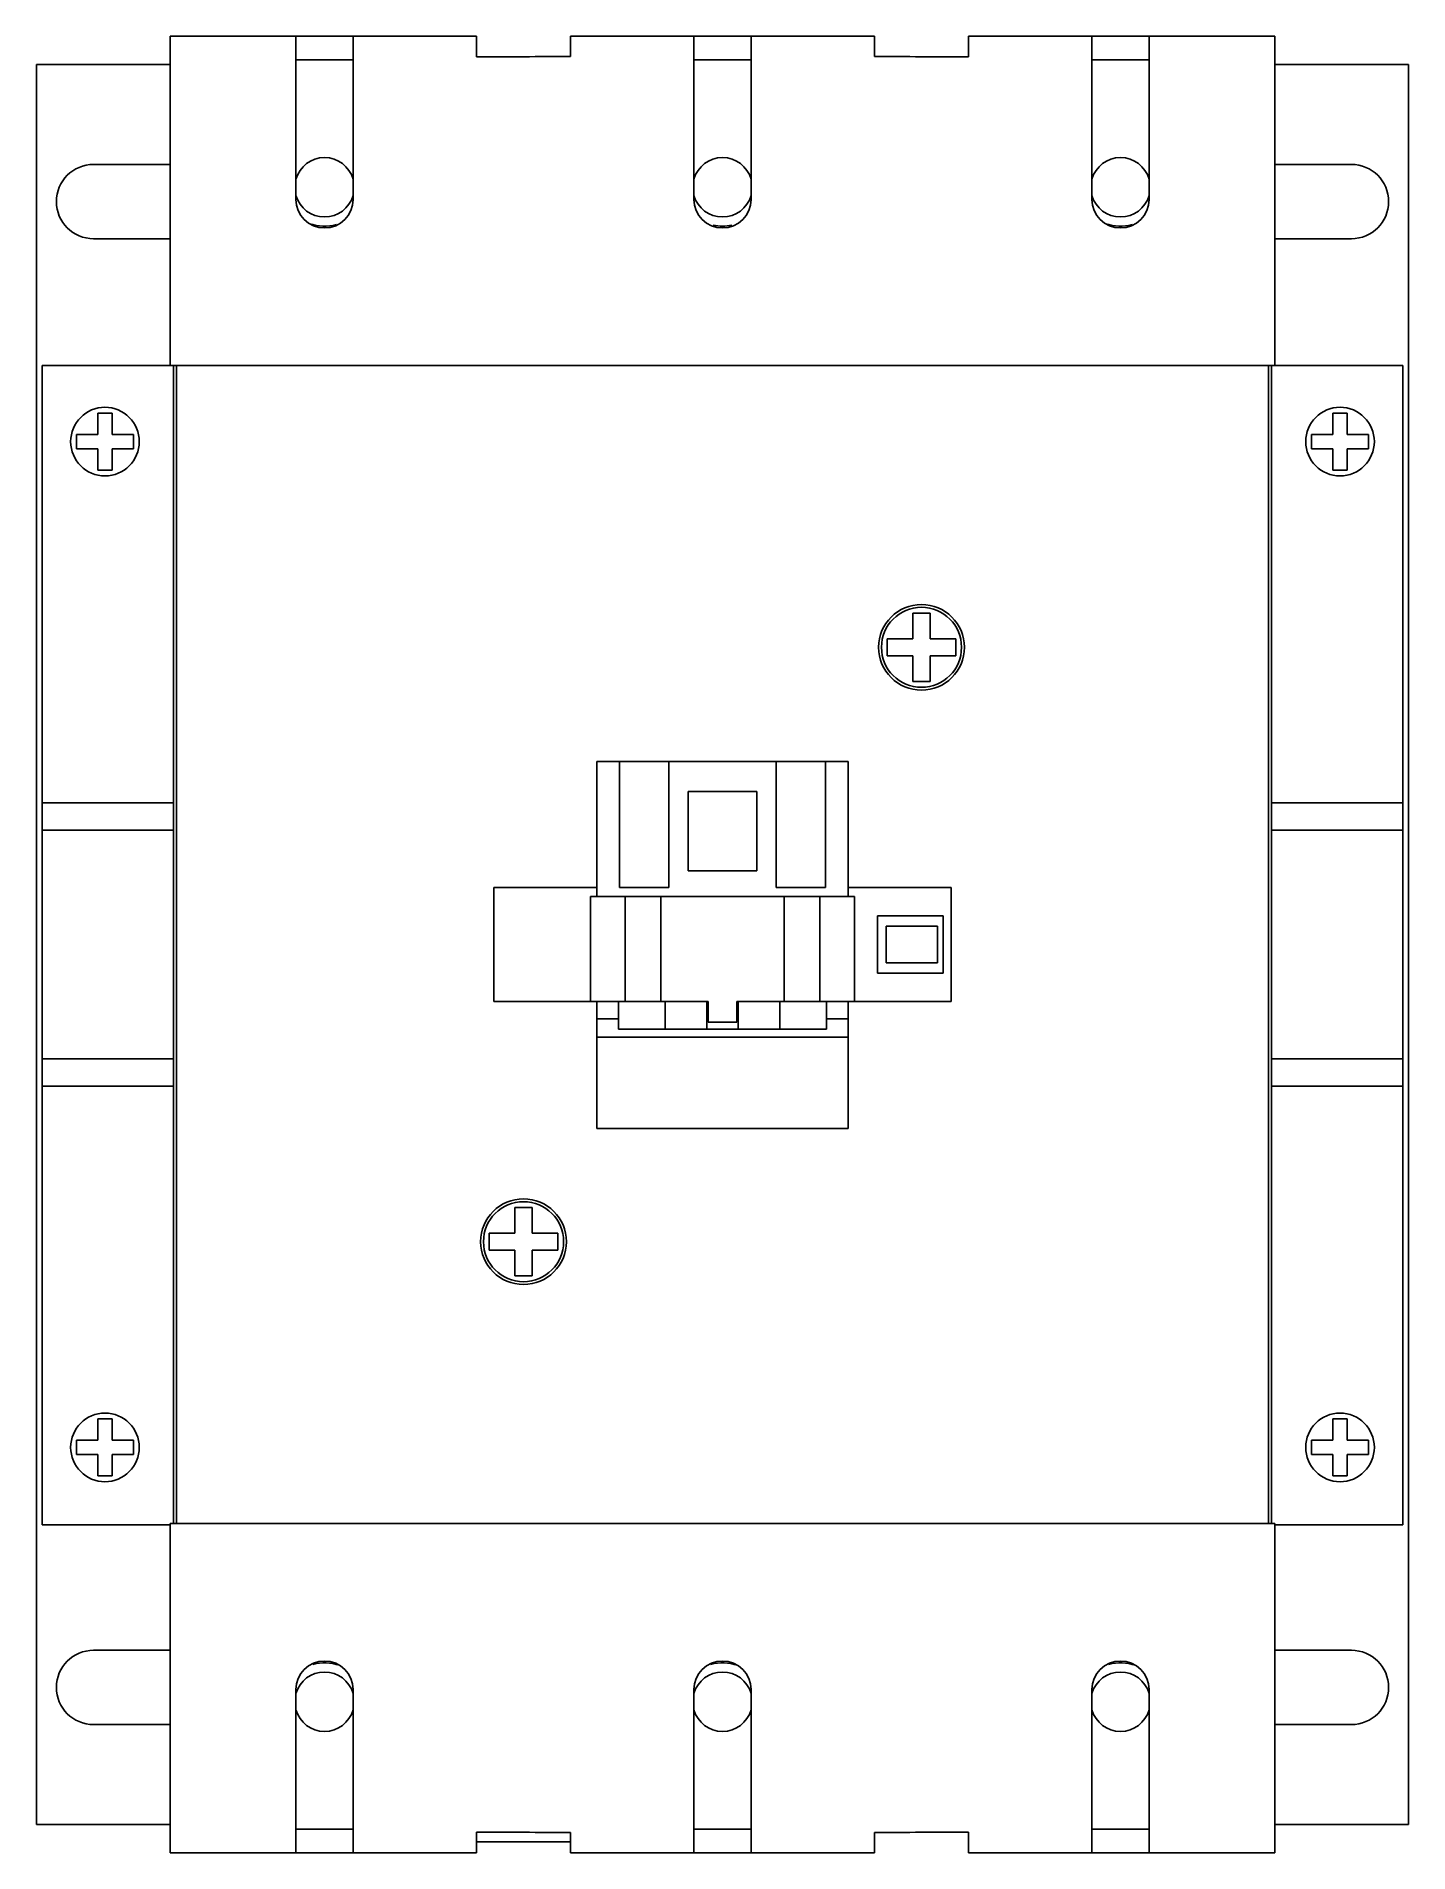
# Model space of a CAD drawing. Header units: millimetres. Extents: x 17 to 137, y 26 to 184.
import ezdxf

# ---------------------------------------------------------------- set-up
doc = ezdxf.new("R2010")
doc.units = ezdxf.units.MM
doc.header["$LTSCALE"] = 13.77318
doc.layers.get('0').update_dxf_attribs({"linetype": 'CONTINUOUS'})

msp = doc.modelspace()

# ---------------------------------------------------------------- linework, layer by layer
at = {"color": 7, "linetype": 'CONTINUOUS'}
for p, q in [((28.34, 155.66), (28.34, 184.46)), ((55.14, 184.46), (28.34, 184.46)), ((39.34, 184.46), (39.34, 170.19)), ((44.34, 170.19), (44.34, 184.46)), ((55.14, 184.46), (55.14, 182.66)), ((63.34, 182.69), (63.34, 184.46)), ((89.94, 184.46), (63.34, 184.46)), ((74.14, 184.46), (74.14, 170.19)), ((79.14, 170.19), (79.14, 184.46)), ((89.94, 184.46), (89.94, 182.69)), ((98.14, 182.66), (98.14, 184.46)), ((124.94, 184.46), (98.14, 184.46)), ((108.94, 184.46), (108.94, 170.19)), ((113.94, 170.19), (113.94, 184.46)), ((124.94, 184.46), (124.94, 155.66)), ((16.64, 182), (16.64, 28)), ((28.34, 182), (16.64, 182)), ((39.34, 182.39), (44.34, 182.39)), ((74.14, 182.39), (79.14, 182.39)), ((108.94, 182.39), (113.94, 182.39)), ((136.64, 182), (124.94, 182)), ((136.64, 28), (136.64, 182)), ((28.34, 173.25), (21.64, 173.25)), ((131.64, 173.25), (124.94, 173.25)), ((21.64, 166.75), (28.34, 166.75)), ((124.94, 166.75), (131.64, 166.75)), ((17.14, 54.23), (17.14, 155.66)), ((17.14, 155.66), (136.14, 155.66)), ((28.64, 155.66), (28.64, 54.34)), ((28.9, 54.34), (28.9, 155.66)), ((124.38, 155.66), (124.38, 54.34)), ((124.64, 155.66), (124.64, 54.34)), ((136.14, 54.23), (136.14, 155.66)), ((22.01, 151.5), (22.01, 149.62)), ((23.26, 151.5), (22.01, 151.5)), ((23.26, 149.62), (23.26, 151.5)), ((131.26, 151.5), (130.01, 151.5)), ((130.01, 151.5), (130.01, 149.62)), ((131.26, 149.62), (131.26, 151.5)), ((20.14, 149.62), (20.14, 148.38)), ((22.01, 149.62), (20.14, 149.62)), ((25.14, 149.62), (23.26, 149.62)), ((25.14, 148.38), (25.14, 149.62)), ((130.01, 149.62), (128.14, 149.62)), ((128.14, 149.62), (128.14, 148.38)), ((133.14, 149.62), (131.26, 149.62)), ((133.14, 148.38), (133.14, 149.62)), ((20.14, 148.38), (22.01, 148.38)), ((22.01, 148.38), (22.01, 146.5)), ((23.26, 146.5), (23.26, 148.38)), ((23.26, 148.38), (25.14, 148.38)), ((128.14, 148.38), (130.01, 148.38)), ((130.01, 148.38), (130.01, 146.5)), ((131.26, 148.38), (133.14, 148.38)), ((131.26, 146.5), (131.26, 148.38)), ((22.01, 146.5), (23.26, 146.5)), ((130.01, 146.5), (131.26, 146.5)), ((93.29, 131.75), (93.29, 134)), ((93.29, 134), (94.79, 134)), ((94.79, 134), (94.79, 131.75)), ((91.04, 130.25), (91.04, 131.75)), ((91.04, 131.75), (93.29, 131.75)), ((94.79, 131.75), (97.04, 131.75)), ((97.04, 131.75), (97.04, 130.25)), ((93.29, 130.25), (91.04, 130.25)), ((93.29, 128), (93.29, 130.25)), ((94.79, 130.25), (94.79, 128)), ((97.04, 130.25), (94.79, 130.25)), ((94.79, 128), (93.29, 128)), ((65.64, 109.2), (65.64, 121)), ((65.64, 121), (87.64, 121)), ((67.64, 110), (67.64, 121)), ((71.94, 121), (71.94, 110)), ((81.34, 110), (81.34, 121)), ((85.64, 121), (85.64, 110)), ((87.64, 121), (87.64, 109.2)), ((73.64, 111.44), (73.64, 118.4)), ((73.64, 118.4), (79.64, 118.4)), ((79.64, 118.4), (79.64, 111.44)), ((28.64, 117.39), (17.14, 117.39)), ((124.64, 117.39), (136.14, 117.39)), ((28.64, 115), (17.14, 115)), ((124.64, 115), (136.14, 115)), ((79.64, 111.44), (73.64, 111.44)), ((56.64, 110), (56.64, 100)), ((56.64, 110), (65.64, 110)), ((71.94, 110), (67.64, 110)), ((85.64, 110), (81.34, 110)), ((87.64, 110), (96.64, 110)), ((96.64, 100), (96.64, 110)), ((65.09, 109.2), (65.09, 100)), ((65.09, 109.2), (88.19, 109.2)), ((68.14, 100), (68.14, 109.2)), ((71.24, 100), (71.24, 109.2)), ((82.04, 100), (82.04, 109.2)), ((85.14, 109.2), (85.14, 100)), ((88.19, 109.2), (88.19, 100)), ((90.19, 107.5), (95.94, 107.5)), ((90.19, 102.5), (90.19, 107.5)), ((90.94, 106.6), (95.44, 106.6)), ((90.94, 103.4), (90.94, 106.6)), ((95.44, 106.6), (95.44, 103.4)), ((95.94, 107.5), (95.94, 102.5)), ((95.44, 103.4), (90.94, 103.4)), ((95.94, 102.5), (90.19, 102.5)), ((56.64, 100), (75.39, 100)), ((65.64, 88.9), (65.64, 100)), ((67.54, 97.6), (67.54, 100)), ((71.64, 97.6), (71.64, 100)), ((75.26, 100), (75.26, 97.6)), ((75.39, 98.2), (75.39, 100)), ((77.89, 100), (96.64, 100)), ((77.89, 100), (77.89, 98.2)), ((78.01, 97.6), (78.01, 100)), ((81.64, 100), (81.64, 97.6)), ((85.74, 100), (85.74, 97.6)), ((87.64, 100), (87.64, 88.9)), ((65.64, 98.5), (67.54, 98.5)), ((85.74, 97.6), (67.54, 97.6)), ((77.89, 98.2), (75.39, 98.2)), ((85.74, 98.5), (87.64, 98.5)), ((65.64, 96.9), (87.64, 96.9)), ((28.64, 95), (17.14, 95)), ((124.64, 95), (136.14, 95)), ((28.64, 92.61), (17.14, 92.61)), ((124.64, 92.61), (136.14, 92.61)), ((87.64, 88.9), (65.64, 88.9)), ((58.49, 82), (59.99, 82)), ((58.49, 79.75), (58.49, 82)), ((59.99, 82), (59.99, 79.75)), ((56.24, 78.25), (56.24, 79.75)), ((56.24, 79.75), (58.49, 79.75)), ((59.99, 79.75), (62.24, 79.75)), ((62.24, 79.75), (62.24, 78.25)), ((58.49, 78.25), (56.24, 78.25)), ((58.49, 76), (58.49, 78.25)), ((62.24, 78.25), (59.99, 78.25)), ((59.99, 78.25), (59.99, 76)), ((59.99, 76), (58.49, 76)), ((22.01, 63.5), (22.01, 61.62)), ((23.26, 63.5), (22.01, 63.5)), ((23.26, 61.62), (23.26, 63.5)), ((131.26, 63.5), (130.01, 63.5)), ((130.01, 63.5), (130.01, 61.62)), ((131.26, 61.62), (131.26, 63.5)), ((20.14, 61.62), (20.14, 60.38)), ((22.01, 61.62), (20.14, 61.62)), ((25.14, 61.62), (23.26, 61.62)), ((25.14, 60.38), (25.14, 61.62)), ((130.01, 61.62), (128.14, 61.62)), ((128.14, 61.62), (128.14, 60.38)), ((133.14, 61.62), (131.26, 61.62)), ((133.14, 60.38), (133.14, 61.62)), ((20.14, 60.38), (22.01, 60.38)), ((22.01, 60.38), (22.01, 58.5)), ((23.26, 58.5), (23.26, 60.38)), ((23.26, 60.38), (25.14, 60.38)), ((128.14, 60.38), (130.01, 60.38)), ((130.01, 60.38), (130.01, 58.5)), ((131.26, 60.38), (133.14, 60.38)), ((131.26, 58.5), (131.26, 60.38)), ((22.01, 58.5), (23.26, 58.5)), ((130.01, 58.5), (131.26, 58.5)), ((28.34, 54.23), (17.14, 54.23)), ((28.34, 25.54), (28.34, 54.34)), ((124.94, 54.34), (28.34, 54.34)), ((124.94, 54.34), (124.94, 25.54)), ((136.14, 54.23), (124.94, 54.23)), ((21.64, 43.25), (28.34, 43.25)), ((124.94, 43.25), (131.64, 43.25)), ((39.34, 39.81), (39.34, 25.54)), ((44.34, 25.54), (44.34, 39.81)), ((74.14, 39.81), (74.14, 25.54)), ((79.14, 25.54), (79.14, 39.81)), ((108.94, 39.81), (108.94, 25.54)), ((113.94, 25.54), (113.94, 39.81)), ((28.34, 36.75), (21.64, 36.75)), ((131.64, 36.75), (124.94, 36.75)), ((16.64, 28), (28.34, 28)), ((39.34, 27.61), (44.34, 27.61)), ((55.14, 27.34), (55.14, 25.54)), ((63.34, 25.54), (63.34, 27.31)), ((74.14, 27.61), (79.14, 27.61)), ((89.94, 27.31), (89.94, 25.54)), ((98.14, 25.54), (98.14, 27.34)), ((108.94, 27.61), (113.94, 27.61)), ((124.94, 28), (136.64, 28)), ((28.34, 25.54), (55.14, 25.54)), ((63.34, 26.5), (55.14, 26.5)), ((63.34, 25.54), (89.94, 25.54)), ((98.14, 25.54), (124.94, 25.54))]:
    msp.add_line(p, q, dxfattribs=at)
for centre, radius in [((22.64, 149), 3), ((130.64, 149), 3), ((94.04, 131), 3.75), ((94.04, 131), 3.5), ((59.24, 79), 3.75), ((59.24, 79), 3.5), ((22.64, 61), 3), ((130.64, 61), 3)]:
    msp.add_circle(centre, radius, dxfattribs=at)
for centre, radius, start, end in [((21.64, 170), 3.25, 90, 270), ((41.84, 171.25), 2.6, 15.9424, 164.0576), ((76.64, 171.25), 2.6, 15.9424, 164.0576), ((111.44, 171.25), 2.6, 15.9424, 164.0576), ((131.64, 170), 3.25, 270, 90), ((41.84, 171.25), 2.6, 195.9424, 344.0576), ((41.84, 170.19), 2.5, 180, 360), ((76.64, 171.25), 2.6, 195.9424, 344.0576), ((76.64, 170.19), 2.5, 180, 360), ((111.44, 171.25), 2.6, 195.9424, 344.0576), ((111.44, 170.19), 2.5, 180, 360), ((41.84, 172), 4.15, 251.4986, 284.4688), ((76.64, 172), 4.15, 258.6135, 281.383), ((111.44, 172), 4.15, 251.4986, 284.4692), ((21.64, 40), 3.25, 90, 270), ((131.64, 40), 3.25, 270, 90), ((41.84, 39.81), 2.5, 0, 180), ((41.84, 38.75), 2.6, 15.9424, 164.0576), ((41.84, 38), 4.15, 71.4986, 104.4524), ((76.64, 39.81), 2.5, 0, 180), ((76.64, 38.75), 2.6, 15.9424, 164.0576), ((76.64, 38), 4.15, 71.4986, 104.4951), ((111.44, 39.81), 2.5, 0, 180), ((111.44, 38.75), 2.6, 15.9424, 164.0576), ((111.44, 38), 4.15, 71.4986, 104.452), ((41.84, 38.75), 2.6, 195.9424, 344.0576), ((76.64, 38.75), 2.6, 195.9424, 344.0576), ((111.44, 38.75), 2.6, 195.9424, 344.0576)]:
    msp.add_arc(centre, radius, start, end, dxfattribs=at)
for centre, start_param, end_param in [((76.64, 77.35), 1.589797, 1.601515), ((76.64, 77.35), 1.540077, 1.551795), ((76.64, 132.65), -1.601515, -1.589797), ((76.64, 132.65), -1.551795, -1.540077)]:
    msp.add_ellipse(centre, major_axis=(700, 0), ratio=0.15051, start_param=start_param, end_param=end_param, dxfattribs=at)

doc.saveas('drawing.dxf')
